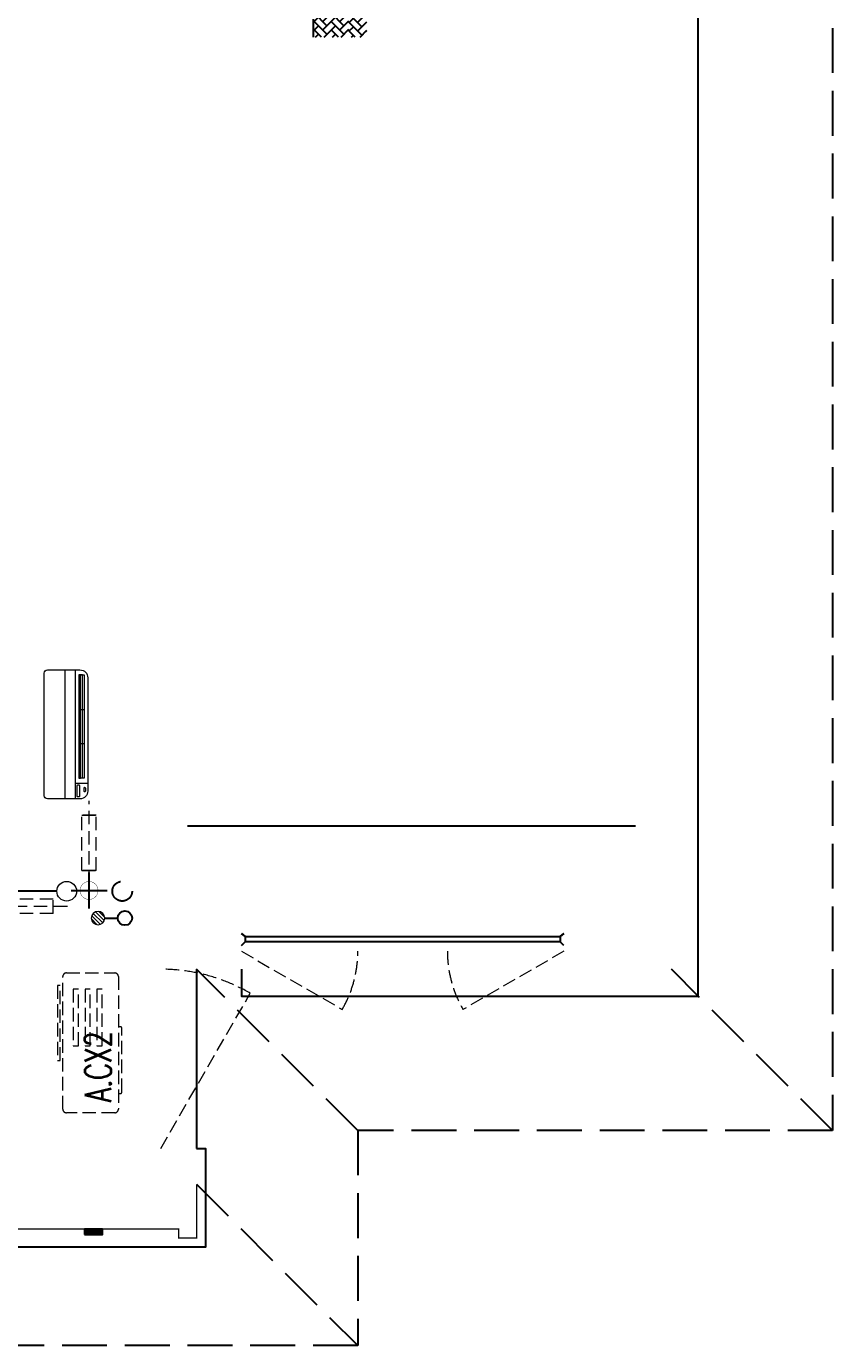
# Model space of a CAD drawing. Extents: x 3443499 to 7125205, y -1700016 to -264854.
# Drawn here: x 3571009 to 3575509, y -1049772 to -1042412 of the extents above; entities that cross this region are included whole.
import ezdxf

# ---------------------------------------------------------------- set-up
doc = ezdxf.new("R2010")
doc.units = 0
doc.header["$LTSCALE"] = 1000
doc.header["$MEASUREMENT"] = 0
doc.linetypes.add('DASH', pattern=[0.35, 0.25, -0.1])
doc.linetypes.add('HIDDEN', pattern=[0.375, 0.25, -0.125])
doc.layers.get('0').update_dxf_attribs({"linetype": 'CONTINUOUS'})
for name, color, linetype in [('!校对', 2, 'CONTINUOUS'), ('3-栏杆1', 252, 'CONTINUOUS'), ('3.5方案汇报，与郭总、侯月琴确定户型_t8$0$2020.03.04 -1安徽标准化洋房户型(UA）_t8_t8$0$看线', 154, 'CONTINUOUS'), ('VPIPE-凝结', 150, 'CONTINUOUS'), ('VPIPE-雨水', 4, 'DASH'), ('保温', 6, 'CONTINUOUS'), ('卫生间', 6, 'CONTINUOUS'), ('机电标识类', 1, 'CONTINUOUS'), ('看线', 185, 'CONTINUOUS'), ('立面', 73, 'CONTINUOUS'), ('铝合金', 144, 'CONTINUOUS')]:
    doc.layers.add(name, color=color, linetype=linetype)
for name, color, linetype, lineweight in [('EQUIP_地漏', 7, 'CONTINUOUS', 18), ('VPIPE-废水', 31, 'TG_F', 18), ('WINDOW', 146, 'CONTINUOUS', 20), ('平面-空调室内机', 176, 'CONTINUOUS', 9), ('平面-空调预留孔', 252, 'CONTINUOUS', 15), ('空调', 76, 'CONTINUOUS', 13)]:
    doc.layers.add(name, color=color, linetype=linetype, lineweight=lineweight)
doc.styles.add('_TCH_DIM', font='SIMPLEX', dxfattribs={"bigfont": 'GBCBIG'})
doc.styles.add('TG_LINETYPE', font='SIMPLEX', dxfattribs={"width": 0.8, "height": 3, "bigfont": 'HZTXT'})
doc.linetypes.add('TG_F', pattern='A,2,-0.3,["F",TG_LINETYPE,S=0.1,R=0,X=-0.23,Y=-0.15],0', length=2.3)

# ---------------------------------------------------------------- blocks, each defined once
blk = doc.blocks.new('fergve')
at = {"layer": '平面-空调预留孔', "color": 8, "linetype": 'DASH', "ltscale": 0.3}
for p, q in [((119062.7, 54987.6), (119062.7, 54977.6)), ((119435.6, 54977.6), (119435.6, 54987.6)), ((119072.7, 54967.6), (119425.6, 54967.6))]:
    blk.add_line(p, q, dxfattribs=at)
blk.add_lwpolyline([(119715.9, 54987.6), (118975.9, 54987.6, -0.414214), (118955.9, 55007.6), (118955.9, 55277.6, -0.414214), (118975.9, 55297.6), (119715.9, 55297.6, -0.414214), (119735.9, 55277.6), (119735.9, 55007.6, -0.414214)], format="xyb", close=True, dxfattribs=at)
for points in [[(119666.7, 55326.8), (119246.8, 55326.8), (119246.8, 55311.6), (119666.7, 55311.6)], [(119645.5, 55239.2), (119330, 55239.2), (119330, 55210.2), (119645.5, 55210.2)], [(119645.5, 55173.4), (119330, 55173.4), (119330, 55144.4), (119645.5, 55144.4)], [(119645.5, 55107.6), (119330, 55107.6), (119330, 55078.6), (119645.5, 55078.6)]]:
    blk.add_lwpolyline(points, close=True, dxfattribs=at)
for centre, start, end in [((119072.7, 54977.6), 180, 270), ((119425.6, 54977.6), 270, 0)]:
    blk.add_arc(centre, 10, start, end, dxfattribs=at)
at = {"layer": '平面-空调预留孔', "color": 8, "linetype": 'DASH', "ltscale": 0.3, "style": '_TCH_DIM', "width": 0.705882}
blk.add_text('A.CX2', height=146.88, dxfattribs=at).set_placement((119015.3, 55027.3))
blk = doc.blocks.new('dongkong')
at = {"layer": '平面-空调预留孔', "color": 8, "linetype": 'HIDDEN', "ltscale": 0.3}
for p, q in [((-603796, 210899.9), (-603796, 210431.5)), ((-603836, 210821), (-603836, 210510.8)), ((-603836, 210821), (-603756, 210821)), ((-603756, 210821), (-603756, 210510.8))]:
    blk.add_line(p, q, dxfattribs=at)
blk.add_lwpolyline([(-603756, 210510.8), (-603836, 210510.8)], dxfattribs=at)
blk = doc.blocks.new('A$C001338C2')
at = {"color": 8}
for p, q in [((845, 303.6), (55, 303.6)), ((109.1, 214.8), (109.1, 303.6)), ((0, 248.6), (0, 22)), ((900, 22), (900, 248.6)), ((22, 0), (878, 0))]:
    blk.add_line(p, q, dxfattribs=at)
at = {"color": 8, "lineweight": 5}
for p, q in [((864.6, 278.7), (144.5, 278.7)), ((144.5, 278.7), (144.5, 265.8)), ((387, 278.7), (144.5, 278.7)), ((144.5, 278.7), (144.5, 252.9)), ((387, 239.9), (387, 278.7)), ((864.6, 278.7), (622, 278.7)), ((622, 278.7), (622, 239.9)), ((864.6, 252.9), (864.6, 278.7)), ((900, 214.8), (0, 214.8)), ((144.5, 265.8), (864.6, 265.8)), ((144.5, 239.9), (144.5, 252.9)), ((144.5, 252.9), (864.6, 252.9)), ((864.6, 239.9), (144.5, 239.9)), ((622, 239.9), (387, 239.9)), ((864.6, 265.8), (864.6, 239.9)), ((900, 143.2), (0, 143.2))]:
    blk.add_line(p, q, dxfattribs=at)
at = {"color": 8}
for points in [[(73.1, 275), (56.8, 275, -0.414214), (51.3, 280.5), (51.3, 283.4, -0.414214), (56.8, 288.9), (73.1, 288.9, -0.414214), (78.6, 283.4), (78.6, 280.5, -0.414214)], [(89.2, 226.4), (22.2, 226.4, -0.414214), (16.7, 231.9), (16.7, 243.1, -0.414214), (22.2, 248.6), (89.2, 248.6, -0.414214), (94.7, 243.1), (94.7, 231.9, -0.414214)]]:
    blk.add_lwpolyline(points, format="xyb", close=True, dxfattribs=at)
for centre, radius, start, end in [((55, 248.6), 55, 90, 180), ((845, 248.6), 55, 360, 90), ((22, 22), 22, 180, 270), ((878, 22), 22, 270, 360)]:
    blk.add_arc(centre, radius, start, end, dxfattribs=at)
blk = doc.blocks.new('GGDGDGDG')
at = {"layer": '机电标识类', "color": 250, "linetype": 'DASH', "ltscale": 400}
for p, q in [((704092.5, 766289.8), (704092.5, 766489.8)), ((704192.5, 766389.8), (703992.5, 766389.8))]:
    blk.add_line(p, q, dxfattribs=at)
at = {"layer": '空调', "color": 1, "linetype": 'DASH', "const_width": 2}
blk.add_lwpolyline([(704042.5, 766389.8, 0.999999), (704142.5, 766389.8, 0.999999), (704042.5, 766389.8)], format="xyb", dxfattribs=at)
blk = doc.blocks.new('$TwtSys$00000141')
at = {"color": 1}
for p, q in [((-47.1, 3.8), (-5, 45.9)), ((-47.1, 3.8), (-5, 45.9)), ((-43.6, -17.5), (17.5, 43.6)), ((-43.6, -17.5), (17.5, 43.6)), ((-33.2, -33.2), (33.2, 33.2)), ((-33.2, -33.2), (33.2, 33.2)), ((-16.2, -43.5), (43.8, 16.4)), ((-16.2, -43.5), (43.8, 16.4)), ((5.7, -46.1), (46.1, -5.7)), ((5.7, -46.1), (46.1, -5.7))]:
    blk.add_line(p, q, dxfattribs=at)
blk.add_circle((0, 0), 47, dxfattribs=at)
blk.add_circle((0, 0), 47, dxfattribs=at)
blk = doc.blocks.new('A$C263B1184')
at = {"layer": '保温', "linetype": 'ByBlock', "ltscale": 10}
h = blk.add_hatch(dxfattribs=at)
h.set_pattern_fill('AR-HBONE', color=251, scale=55)
h.set_pattern_definition([(45, (-1020960.394, -343310.663), (0, 47.4157523), [100.584, -33.528]), (135, (-1020936.686, -343286.955), (3e-15, 47.4157523), [100.584, -33.528])])
h.paths.add_polyline_path([(-11700, 6200), (-11700, 8350), (-11900, 8350), (-11900, 6200)])
h = blk.add_hatch(dxfattribs=at)
h.set_pattern_fill('AR-HBONE', color=251, scale=55)
h.set_pattern_definition([(45, (-1021060.394, -345260.66), (0, 47.4157523), [100.584, -33.528]), (135, (-1021036.686, -345236.954), (3e-15, 47.4157523), [100.584, -33.528])])
h.paths.add_polyline_path([(-11900, 6200), (-11900, 6400), (-12000, 6400), (-12000, 6200)])
at = {"layer": '保温', "color": 251, "linetype": 'ByBlock', "ltscale": 10}
blk.add_line((-11700, 6300), (-11700, 6200), dxfattribs=at)
blk = doc.blocks.new('HFGHFHF')
at = {"layer": '卫生间', "color": 252, "linetype": 'DASH'}
for p, q in [((271116.6, 673357.2), (272016.6, 674257.2)), ((273766.6, 673357.2), (274666.6, 674257.2)), ((274666.6, 673057.2), (273766.6, 672157.2))]:
    blk.add_line(p, q, dxfattribs=at)
blk.add_lwpolyline([(282616.8, 689157.2), (280916.6, 689157.2), (280916.6, 684657.2), (280916.6, 684657.2), (280916.6, 684357.2), (272916.6, 684357.2), (272916.6, 683357.2), (271116.6, 683357.2), (271116.6, 673357.2), (273766.6, 673357.2), (273766.6, 672157.2), (297866.6, 672157.2), (297866.6, 673357.2), (299516.6, 673357.2)], dxfattribs=at)
blk = doc.blocks.new('A$C16051DAC')
at = {"layer": '立面'}
h = blk.add_hatch(dxfattribs=at)
h.set_pattern_fill('ANSI31', color=252, scale=2)
h.set_pattern_definition([(45, (-836600.3096, -793945.463), (-2.24506403, 2.24506403), [])])
h.paths.add_polyline_path([(51625, 1620), (51725, 1620), (51725, 1650), (51625, 1650)])
at = {"color": 252, "const_width": 8}
blk.add_lwpolyline([(52250, 1900), (52250, 1600), (52150, 1600), (52150, 1650), (51100, 1650), (51100, 1900)], dxfattribs=at)
at = {"layer": '3-栏杆1', "color": 252}
for p, q in [((52520.3, 3282.2), (52500, 3300)), ((52500, 3300), (52520.3, 3282.2)), ((52520.3, 3252.9), (52500, 3233.1)), ((52500, 3233.1), (52520.3, 3252.9)), ((52520.3, 3282.1), (54279.7, 3282.2)), ((52520.3, 3282.2), (52520.3, 3252.9)), ((54279.7, 3252.9), (52520.3, 3252.9)), ((54279.7, 3282.2), (54300, 3300)), ((54300, 3300), (54279.7, 3282.2)), ((54279.7, 3282.2), (54279.7, 3252.9)), ((54300, 3233.1), (54279.7, 3252.9))]:
    blk.add_line(p, q, dxfattribs=at)
at = {"layer": '3.5方案汇报，与郭总、侯月琴确定户型_t8$0$2020.03.04 -1安徽标准化洋房户型(UA）_t8_t8$0$看线', "color": 252, "ltscale": 10}
blk.add_line((52200, 3900), (54700, 3900), dxfattribs=at)
at = {"layer": 'VPIPE-凝结', "color": 252, "ltscale": 0.1}
blk.add_line((51470, 3535), (51130, 3535), dxfattribs=at)
blk.add_lwpolyline([(51737.6, 3385), (51810, 3385)], dxfattribs=at)
at = {"layer": 'VPIPE-凝结', "color": 252}
blk.add_circle((51850, 3385), 40, dxfattribs=at)
at = {"layer": 'VPIPE-废水', "color": 252}
blk.add_circle((51525, 3535), 55, dxfattribs=at)
at = {"layer": 'VPIPE-雨水', "color": 252}
blk.add_circle((51835, 3535), 55, dxfattribs=at)
at = {"layer": 'WINDOW', "color": 252, "linetype": 'DASH', "ltscale": 0.3}
for points in [[(52500, 3200), (53063.1, 2875.4, 0.131485), (53150, 3200)], [(54300, 3200), (53736.9, 2875.4, -0.131485), (53650, 3200)], [(52050, 2100), (52550, 2966, 0.131652), (52050, 3100)]]:
    blk.add_lwpolyline(points, format="xyb", dxfattribs=at)
at = {"layer": '看线', "color": 252}
for points in [[(52500.1, 3100), (52500.1, 2950), (55050.1, 2950), (55050.1, 11450), (53400.3, 11450), (53400.3, 11300)], [(52250, 2100), (52300, 2100), (52300, 1550), (51050, 1550), (51050, 1750)]]:
    blk.add_lwpolyline(points, dxfattribs=at)
at = {"layer": '看线', "color": 252, "ltscale": 0.5}
blk.add_lwpolyline([(52250, 3100), (52250, 2100)], dxfattribs=at)
at = {"layer": '立面', "color": 252}
blk.add_lwpolyline([(51625, 1620), (51725, 1620), (51725, 1650), (51625, 1650)], close=True, dxfattribs=at)
at = {"layer": '铝合金', "color": 252}
blk.add_lwpolyline([(51625, 1620), (51725, 1620), (51725, 1650), (51625, 1650)], close=True, dxfattribs=at)
at = {"color": 252, "xscale": -1}
for name, p in [('HFGHFHF', (326916.6, -671157.2)), ('A$C263B1184', (41200, 2100)), ('GGDGDGDG', (755742.6, -762850.6))]:
    blk.add_blockref(name, p, dxfattribs=at)
at = {"layer": 'EQUIP_地漏', "color": 252, "xscale": 0.8, "yscale": -0.8, "zscale": 0.8, "rotation": 179.9999999357402}
blk.add_blockref('$TwtSys$00000141', (51700, 3385), dxfattribs=at)
at = {"layer": '平面-空调室内机', "color": 252, "ltscale": 0.3, "rotation": 180}
blk.add_blockref('dongkong', (-552145.9, 214470.8), dxfattribs=at)
at = {"layer": '平面-空调室内机', "color": 252, "ltscale": 0.3, "xscale": -1}
for p, rotation in [((655446.1, 214470.8), 180), ((-159370.7, 607246), 270)]:
    blk.add_blockref('dongkong', p, dxfattribs=dict(at, rotation=rotation))
at = {"layer": '平面-空调预留孔', "color": 252, "xscale": -0.800000000046565, "yscale": 0.800000000046565, "zscale": 0.800000000046565, "rotation": 269.9999997665698}
blk.add_blockref('A$C001338C2', (51400.1, 4050), dxfattribs=at)
at = {"layer": '平面-空调预留孔', "color": 252, "rotation": 90.00000000000001}
blk.add_blockref('fergve', (106801.1, -116656.8), dxfattribs=at)

msp = doc.modelspace()

# ---------------------------------------------------------------- block references
at = {"layer": '!校对', "color": 6}
msp.add_blockref('A$C16051DAC', (3519708.9, -1050772.1), dxfattribs=at)

doc.saveas('drawing.dxf')
